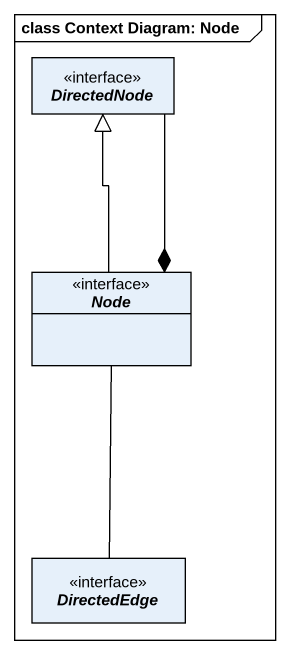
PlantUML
@startuml
mainframe class Context Diagram: Node
hide circle
hide empty members
interface DirectedNode
interface "Node" as Node_
interface DirectedEdge
DirectedNode --* Node_
Node_ -up-|> DirectedNode
Node_ -- DirectedEdge
@enduml
